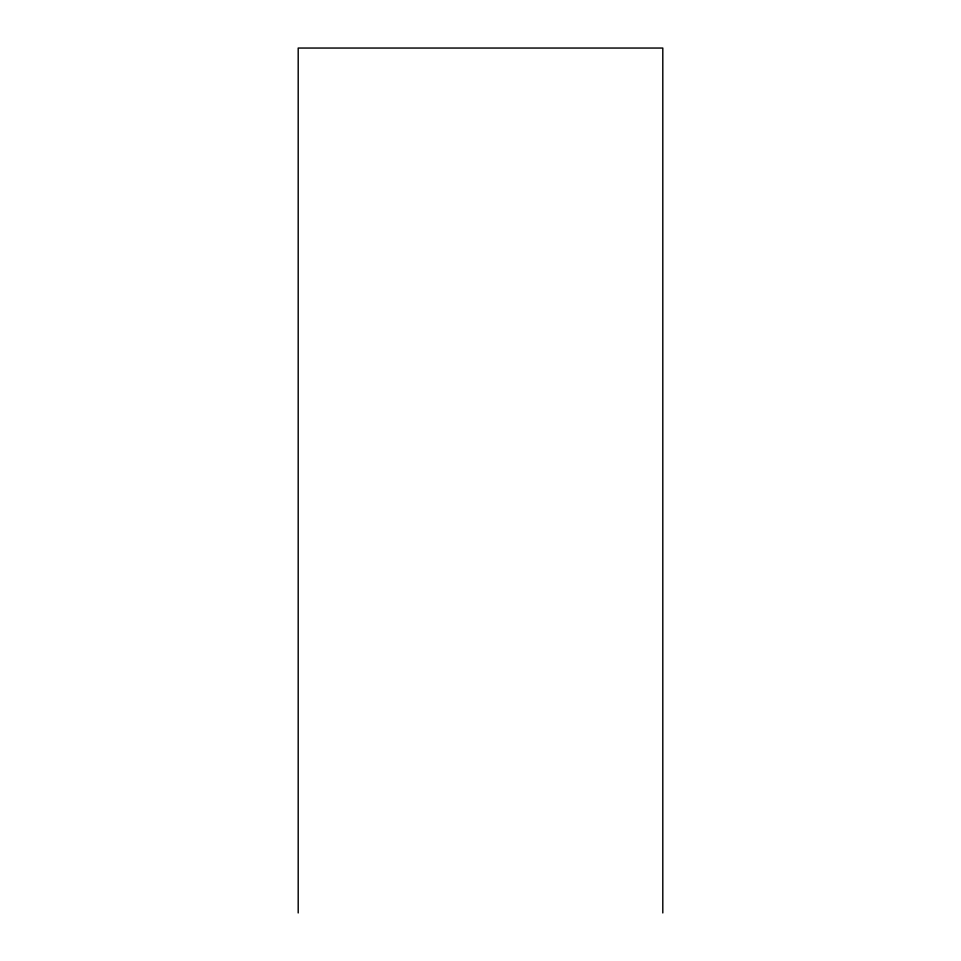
<?xml version="1.0" encoding="UTF-8"?>
<svg xmlns="http://www.w3.org/2000/svg" width="961" height="961" viewBox="0 0 961 961"><rect width="100%" height="100%" fill="white"/><g stroke="black" fill="none" stroke-linecap="round" stroke-linejoin="round"><path stroke-width="1.44" d="M662.802 912.95L662.802 48.05L298.198 48.05L298.198 912.95"/></g></svg>
